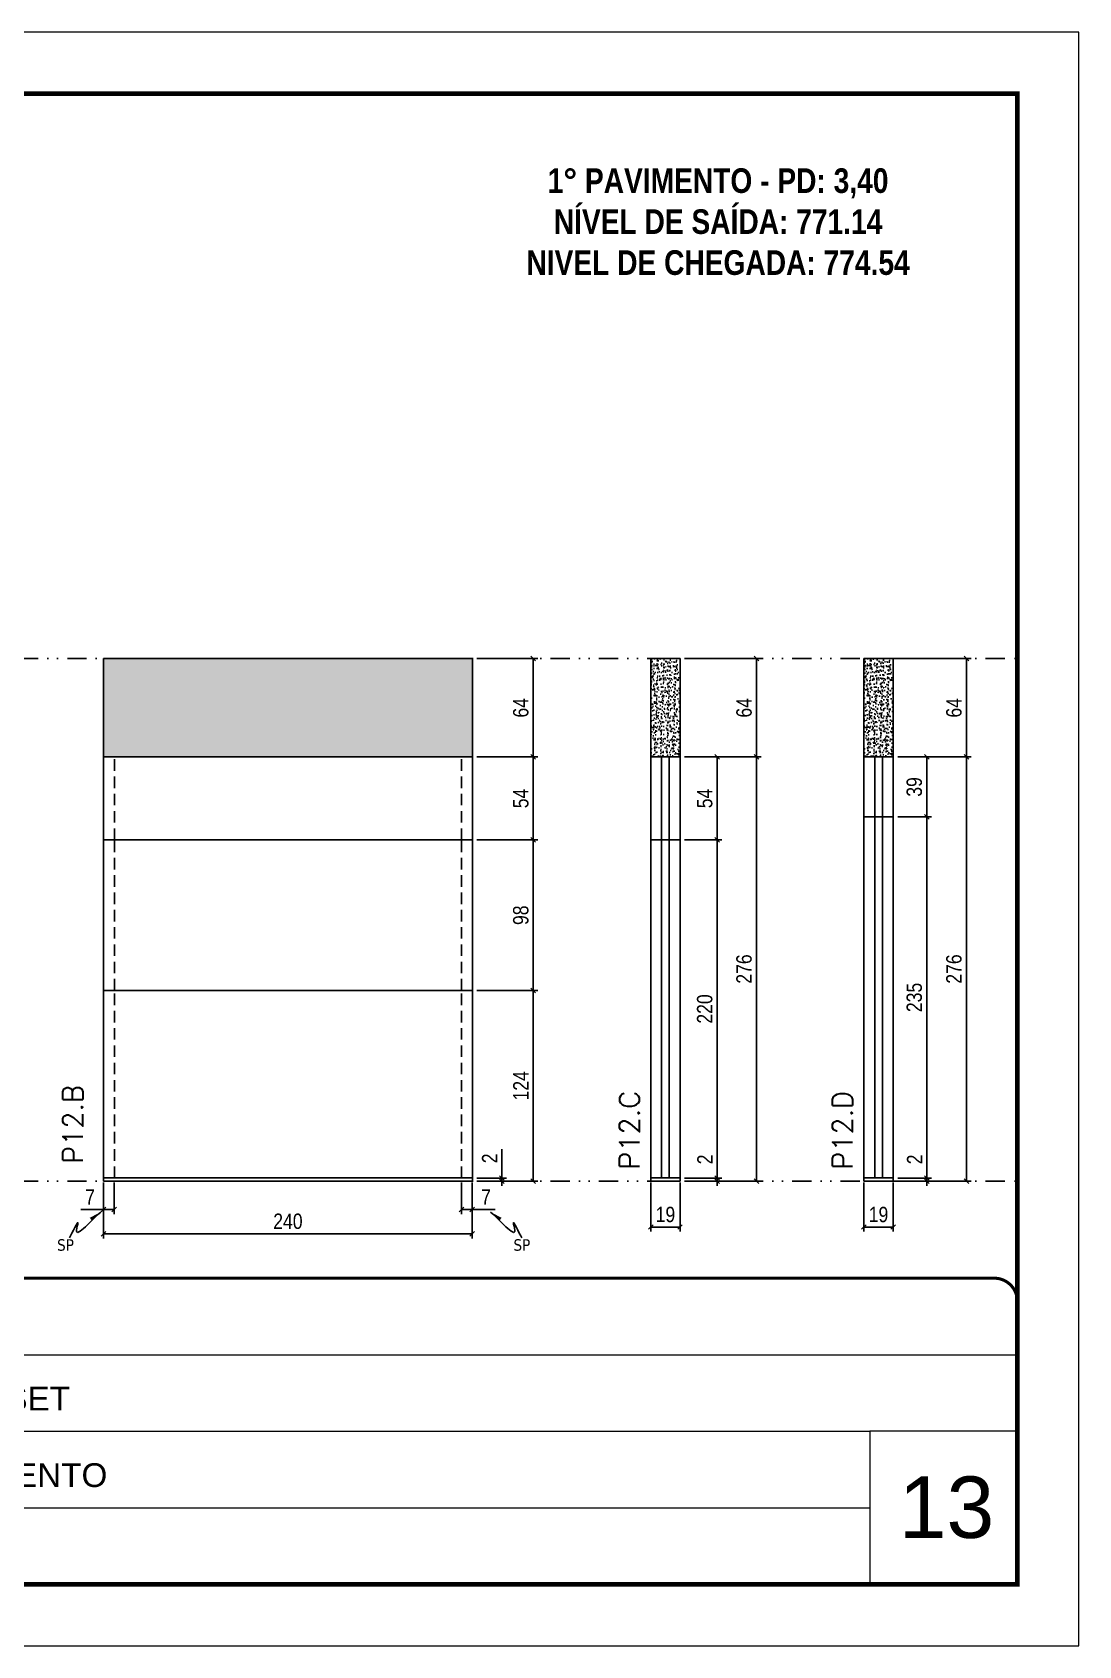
# Model space of a CAD drawing. Header units: millimetres. Extents: x 787 to 8287, y -592 to 17063.
# Drawn here: x 2229 to 2910, y 7448 to 8498 of the extents above; entities that cross this region are included whole.
import ezdxf

# ---------------------------------------------------------------- set-up
doc = ezdxf.new("R2010")
doc.units = ezdxf.units.MM
for name, pattern in [('CONTINUO', [0]), ('DASHED', [0.75, 0.5, -0.25]), ('DIVIDE2', [0.625, 0.25, -0.125, 0, -0.125, 0, -0.125]), ('HIDDEN', [0.375, 0.25, -0.125])]:
    doc.linetypes.add(name, pattern=pattern)
for name, color, linetype, lineweight in [('CARIMBO', 255, 'Continuous', 9), ('Folhas', 255, 'Continuous', 9), ('SARRAFO DE PRESSAO', 251, 'DASHED', 9), ('Texto Seção', 7, 'Continuous', 15)]:
    doc.layers.add(name, color=color, linetype=linetype, lineweight=lineweight)
for name, color, linetype in [('COTA', 241, 'Continuous'), ('NOMENCLATURA', 7, 'Continuous'), ('Nível', 160, 'Continuous'), ('Painéis', 200, 'Continuous'), ('SARR_2.2x7', 40, 'Continuous'), ('Sarrafo de Pressão', 42, 'HIDDEN'), ('texto', 7, 'Continuous')]:
    doc.layers.add(name, color=color, linetype=linetype)
doc.styles.add('ARIAL', font='arial.ttf')
doc.styles.add('COTA TECNICA', font='techl___.ttf', dxfattribs={"height": 10})
doc.styles.add('COTA TECNICA-50', font='techl___.ttf', dxfattribs={"height": 10})
doc.styles.add('REGUA-120', font='ROMANS.shx', dxfattribs={"height": 15})
doc.styles.add('ROMANC', font='techb___.ttf', dxfattribs={"height": 2.5})
doc.styles.get("Standard").update_dxf_attribs({"font": 'arial.ttf'})
doc.dimstyles.new('COTA PAINEL-50', dxfattribs={"dimtxt": 10, "dimasz": 3, "dimexe": 3, "dimexo": 3, "dimgap": 3, "dimtad": 1, "dimdec": 1, "dimzin": 12, "dimdsep": 46, "dimtxsty": 'COTA TECNICA-50', "dimblk1": 'OBLIQUE', "dimblk2": 'OBLIQUE', "dimsah": 1, "dimcen": 0.9, "dimclrd": 4, "dimclre": 4, "dimclrt": 240, "dimadec": 1, "dimazin": 3, "dimtfac": 1, "dimtdec": 1, "dimtmove": 0, "dimatfit": 3, "dimfxl": 0, "dimtolj": 1, "dimtzin": 12, "dimarcsym": 0})
doc.dimstyles.new('PAINEL', dxfattribs={"dimtxt": 10, "dimasz": 3, "dimexe": 3, "dimexo": 3, "dimgap": 3, "dimtad": 1, "dimdec": 1, "dimzin": 12, "dimdsep": 46, "dimtxsty": 'COTA TECNICA', "dimblk1": 'OBLIQUE', "dimblk2": 'OBLIQUE', "dimsah": 1, "dimcen": 0.9, "dimclrd": 4, "dimclre": 4, "dimclrt": 240, "dimadec": 1, "dimazin": 3, "dimtfac": 1, "dimtdec": 1, "dimtmove": 0, "dimatfit": 3, "dimfxl": 0, "dimtolj": 1, "dimtzin": 12, "dimarcsym": 0})
doc.dimstyles.get("Standard").update_dxf_attribs({"dimtxt": 0.18, "dimasz": 0.18, "dimexe": 0.18, "dimexo": 0.0625, "dimgap": 0.09, "dimtad": 0, "dimtih": 1, "dimtoh": 1, "dimdec": 4, "dimzin": 0, "dimdsep": 46, "dimtxsty": 'Standard', "dimcen": 0.09, "dimadec": 0, "dimazin": 0, "dimtfac": 1, "dimtdec": 4, "dimtofl": 0, "dimtmove": 0, "dimatfit": 3, "dimfxl": 0, "dimtolj": 1, "dimtzin": 0, "dimarcsym": 0})

# ---------------------------------------------------------------- blocks, each defined once
blk = doc.blocks.new('9999999999')
at = {"color": 30, "linetype": 'CONTINUO'}
for p, q in [((98564.6, 34379.6), (99584, 34379.6)), ((98564.6, 34329.8), (99488, 34329.8)), ((99584, 34329.8), (99488, 34329.8)), ((99488, 34329.8), (99488, 34230.2)), ((98564.6, 34280), (99488, 34280))]:
    blk.add_line(p, q, dxfattribs=at)
at = {"color": 30, "linetype": 'CONTINUO', "const_width": 2}
blk.add_lwpolyline([(99584, 34230.2), (99584, 34414.4, 0.414214), (99569, 34429.4), (98229, 34429.4, 0.414214), (98214, 34414.4), (98214, 34245.2, 0.414214), (98229, 34230.2), (99584, 34230.2)], format="xyb", dxfattribs=at)
at = {"layer": 'Folhas'}
blk.add_lwpolyline([(98139, 34190.2), (99624, 34190.2), (99624, 35240.2), (98139, 35240.2)], close=True, dxfattribs=at)
at = {"layer": 'Folhas', "color": 30, "const_width": 3}
blk.add_lwpolyline([(98214, 34230.2), (99584, 34230.2), (99584, 35200.2), (98214, 35200.2)], close=True, dxfattribs=at)
at = {"color": 7, "linetype": 'Continuous', "ltscale": 5, "style": 'ARIAL'}
for s, height, p in [('NIK SUNSET', 15.48, (98837.7, 34343.3)), ('1° PAVIMENTO', 15.483, (98837.7, 34293.5))]:
    blk.add_text(s, height=height, dxfattribs=at).set_placement(p)
blk = doc.blocks.new('_Oblique')
at = {"color": 0, "linetype": 'ByBlock', "lineweight": -2}
blk.add_line((-0.5, -0.5), (0.5, 0.5), dxfattribs=at)
blk = doc.blocks.new('*D1523')
at = {"layer": 'COTA', "color": 4, "lineweight": -2}
for p, q in [((2275.8, 7749.8), (2275.8, 7713.5)), ((2515.8, 7749.8), (2515.8, 7713.5)), ((2515.8, 7716.5), (2275.8, 7716.5))]:
    blk.add_line(p, q, dxfattribs=at)
at = {"layer": 'Defpoints', "color": 0}
for p in [(2275.8, 7752.8), (2515.8, 7752.8), (2275.8, 7716.5)]:
    blk.add_point(p, dxfattribs=at)
at = {"layer": 'COTA', "color": 4, "lineweight": -2, "xscale": 3, "yscale": 3, "zscale": 3, "rotation": 180}
blk.add_blockref('_Oblique', (2275.8, 7716.5), dxfattribs=at)
at = {"layer": 'COTA', "color": 4, "lineweight": -2, "xscale": 3, "yscale": 3, "zscale": 3}
blk.add_blockref('_Oblique', (2515.8, 7716.5), dxfattribs=at)
at = {"layer": 'COTA', "color": 240, "insert": (2395.8, 7724.6), "char_height": 10, "attachment_point": 5, "style": 'COTA TECNICA'}
blk.add_mtext('\\A1;240', dxfattribs=at)
blk = doc.blocks.new('*D1524')
at = {"layer": 'COTA', "color": 4, "lineweight": -2}
for p, q in [((2508.8, 7749.8), (2508.8, 7729.3)), ((2515.8, 7747.8), (2515.8, 7729.3)), ((2508.8, 7732.3), (2515.8, 7732.3)), ((2515.8, 7732.3), (2530.6, 7732.3))]:
    blk.add_line(p, q, dxfattribs=at)
at = {"layer": 'Defpoints', "color": 0}
for p in [(2508.8, 7752.8), (2515.8, 7750.8), (2515.8, 7732.3)]:
    blk.add_point(p, dxfattribs=at)
at = {"layer": 'COTA', "color": 4, "lineweight": -2, "xscale": 3, "yscale": 3, "zscale": 3, "rotation": 180}
blk.add_blockref('_Oblique', (2508.8, 7732.3), dxfattribs=at)
at = {"layer": 'COTA', "color": 4, "lineweight": -2, "xscale": 3, "yscale": 3, "zscale": 3}
blk.add_blockref('_Oblique', (2515.8, 7732.3), dxfattribs=at)
at = {"layer": 'COTA', "color": 240, "insert": (2524.7, 7740.4), "char_height": 10, "attachment_point": 5, "style": 'COTA TECNICA-50'}
blk.add_mtext('\\A1;7', dxfattribs=at)
blk = doc.blocks.new('*D1525')
at = {"layer": 'COTA', "color": 4, "lineweight": -2}
for p, q in [((2282.8, 7749.8), (2282.8, 7729.3)), ((2275.8, 7747.8), (2275.8, 7729.3)), ((2275.8, 7732.3), (2261.1, 7732.3)), ((2282.8, 7732.3), (2275.8, 7732.3))]:
    blk.add_line(p, q, dxfattribs=at)
at = {"layer": 'Defpoints', "color": 0}
for p in [(2275.8, 7750.8), (2282.8, 7752.8), (2275.8, 7732.3)]:
    blk.add_point(p, dxfattribs=at)
at = {"layer": 'COTA', "color": 4, "lineweight": -2, "xscale": 3, "yscale": 3, "zscale": 3, "rotation": 180}
blk.add_blockref('_Oblique', (2275.8, 7732.3), dxfattribs=at)
at = {"layer": 'COTA', "color": 4, "lineweight": -2, "xscale": 3, "yscale": 3, "zscale": 3}
blk.add_blockref('_Oblique', (2282.8, 7732.3), dxfattribs=at)
at = {"layer": 'COTA', "color": 240, "insert": (2267, 7740.4), "char_height": 10, "attachment_point": 5, "style": 'COTA TECNICA-50'}
blk.add_mtext('\\A1;7', dxfattribs=at)
blk = doc.blocks.new('*D1526')
at = {"layer": 'COTA', "color": 4, "linetype": 'ByBlock', "lineweight": -2}
for p, q in [((2518.8, 7874.8), (2558.5, 7874.8)), ((2555.5, 7750.8), (2555.5, 7874.8)), ((2518.8, 7750.8), (2558.5, 7750.8))]:
    blk.add_line(p, q, dxfattribs=at)
at = {"layer": 'Defpoints', "color": 0, "linetype": 'ByBlock'}
for p in [(2515.8, 7874.8), (2555.5, 7874.8), (2515.8, 7750.8)]:
    blk.add_point(p, dxfattribs=at)
at = {"layer": 'COTA', "color": 4, "linetype": 'ByBlock', "lineweight": -2, "xscale": 3, "yscale": 3, "zscale": 3}
for p, rotation in [((2555.5, 7874.8), 90), ((2555.5, 7750.8), 270)]:
    blk.add_blockref('_Oblique', p, dxfattribs=dict(at, rotation=rotation))
at = {"layer": 'COTA', "color": 240, "linetype": 'ByBlock', "insert": (2547.4, 7812.8), "char_height": 10, "attachment_point": 5, "rotation": 90, "style": 'COTA TECNICA'}
blk.add_mtext('\\A1;124', dxfattribs=at)
blk = doc.blocks.new('*D1527')
at = {"layer": 'COTA', "color": 4, "lineweight": -2}
for p, q in [((2535.1, 7752.8), (2535.1, 7771.6)), ((2518.8, 7752.8), (2538.1, 7752.8)), ((2518.8, 7750.8), (2538.1, 7750.8)), ((2535.1, 7750.8), (2535.1, 7752.8)), ((2535.1, 7750.8), (2535.1, 7747.8))]:
    blk.add_line(p, q, dxfattribs=at)
at = {"layer": 'Defpoints', "color": 0}
for p in [(2515.8, 7752.8), (2515.8, 7750.8), (2535.1, 7750.8)]:
    blk.add_point(p, dxfattribs=at)
at = {"layer": 'COTA', "color": 4, "lineweight": -2, "xscale": 3, "yscale": 3, "zscale": 3}
for p, rotation in [((2535.1, 7752.8), 270), ((2535.1, 7750.8), 90)]:
    blk.add_blockref('_Oblique', p, dxfattribs=dict(at, rotation=rotation))
at = {"layer": 'COTA', "color": 240, "insert": (2527.1, 7765.6), "char_height": 10, "attachment_point": 5, "rotation": 90, "style": 'COTA TECNICA-50'}
blk.add_mtext('\\A1;2', dxfattribs=at)
blk = doc.blocks.new('*D1528')
at = {"layer": 'COTA', "color": 4, "linetype": 'ByBlock', "lineweight": -2}
for p, q in [((2518.8, 7874.8), (2558.5, 7874.8)), ((2555.5, 7750.8), (2555.5, 7874.8)), ((2518.8, 7750.8), (2558.5, 7750.8))]:
    blk.add_line(p, q, dxfattribs=at)
at = {"layer": 'Defpoints', "color": 0, "linetype": 'ByBlock'}
for p in [(2515.8, 7874.8), (2555.5, 7874.8), (2515.8, 7750.8)]:
    blk.add_point(p, dxfattribs=at)
at = {"layer": 'COTA', "color": 4, "linetype": 'ByBlock', "lineweight": -2, "xscale": 3, "yscale": 3, "zscale": 3}
for p, rotation in [((2555.5, 7874.8), 90), ((2555.5, 7750.8), 270)]:
    blk.add_blockref('_Oblique', p, dxfattribs=dict(at, rotation=rotation))
at = {"layer": 'COTA', "color": 240, "linetype": 'ByBlock', "insert": (2547.4, 7812.8), "char_height": 10, "attachment_point": 5, "rotation": 90, "style": 'COTA TECNICA'}
blk.add_mtext('\\A1;124', dxfattribs=at)
blk = doc.blocks.new('*D1529')
at = {"layer": 'COTA', "color": 4, "lineweight": -2}
for p, q in [((2518.8, 7972.8), (2558.5, 7972.8)), ((2555.5, 7874.8), (2555.5, 7972.8)), ((2518.8, 7874.8), (2558.5, 7874.8))]:
    blk.add_line(p, q, dxfattribs=at)
at = {"layer": 'Defpoints', "color": 0}
for p in [(2515.8, 7972.8), (2555.5, 7972.8), (2515.8, 7874.8)]:
    blk.add_point(p, dxfattribs=at)
at = {"layer": 'COTA', "color": 4, "lineweight": -2, "xscale": 3, "yscale": 3, "zscale": 3}
for p, rotation in [((2555.5, 7972.8), 90), ((2555.5, 7874.8), 270)]:
    blk.add_blockref('_Oblique', p, dxfattribs=dict(at, rotation=rotation))
at = {"layer": 'COTA', "color": 240, "insert": (2547.4, 7923.8), "char_height": 10, "attachment_point": 5, "rotation": 90, "style": 'COTA TECNICA-50'}
blk.add_mtext('\\A1;98', dxfattribs=at)
blk = doc.blocks.new('*D1530')
at = {"layer": 'COTA', "color": 4, "lineweight": -2}
for p, q in [((2518.8, 8090.8), (2558.5, 8090.8)), ((2555.5, 8026.8), (2555.5, 8090.8)), ((2518.8, 8026.8), (2558.5, 8026.8))]:
    blk.add_line(p, q, dxfattribs=at)
at = {"layer": 'Defpoints', "color": 0}
for p in [(2515.8, 8090.8), (2555.5, 8090.8), (2515.8, 8026.8)]:
    blk.add_point(p, dxfattribs=at)
at = {"layer": 'COTA', "color": 4, "lineweight": -2, "xscale": 3, "yscale": 3, "zscale": 3}
for p, rotation in [((2555.5, 8090.8), 90), ((2555.5, 8026.8), 270)]:
    blk.add_blockref('_Oblique', p, dxfattribs=dict(at, rotation=rotation))
at = {"layer": 'COTA', "color": 240, "insert": (2547.4, 8058.8), "char_height": 10, "attachment_point": 5, "rotation": 90, "style": 'COTA TECNICA-50'}
blk.add_mtext('\\A1;64', dxfattribs=at)
blk = doc.blocks.new('*D1531')
at = {"layer": 'COTA', "color": 4, "lineweight": -2}
for p, q in [((2518.8, 8026.8), (2558.5, 8026.8)), ((2555.5, 8026.8), (2555.5, 7972.8)), ((2518.8, 7972.8), (2558.5, 7972.8))]:
    blk.add_line(p, q, dxfattribs=at)
at = {"layer": 'Defpoints', "color": 0}
for p in [(2515.8, 8026.8), (2515.8, 7972.8), (2555.5, 7972.8)]:
    blk.add_point(p, dxfattribs=at)
at = {"layer": 'COTA', "color": 4, "lineweight": -2, "xscale": 3, "yscale": 3, "zscale": 3}
for p, rotation in [((2555.5, 8026.8), 90), ((2555.5, 7972.8), 270)]:
    blk.add_blockref('_Oblique', p, dxfattribs=dict(at, rotation=rotation))
at = {"layer": 'COTA', "color": 240, "insert": (2547.4, 7999.8), "char_height": 10, "attachment_point": 5, "rotation": 90, "style": 'COTA TECNICA-50'}
blk.add_mtext('\\A1;54', dxfattribs=at)
blk = doc.blocks.new('*D1540')
at = {"layer": 'COTA', "color": 4, "lineweight": -2}
for p, q in [((2632, 7749.8), (2632, 7717.9)), ((2651, 7749.8), (2651, 7717.9)), ((2632, 7720.9), (2651, 7720.9))]:
    blk.add_line(p, q, dxfattribs=at)
at = {"layer": 'Defpoints', "color": 0}
for p in [(2632, 7752.8), (2651, 7752.8), (2651, 7720.9)]:
    blk.add_point(p, dxfattribs=at)
at = {"layer": 'COTA', "color": 4, "lineweight": -2, "xscale": 3, "yscale": 3, "zscale": 3, "rotation": 180}
blk.add_blockref('_Oblique', (2632, 7720.9), dxfattribs=at)
at = {"layer": 'COTA', "color": 4, "lineweight": -2, "xscale": 3, "yscale": 3, "zscale": 3}
blk.add_blockref('_Oblique', (2651, 7720.9), dxfattribs=at)
at = {"layer": 'COTA', "color": 240, "insert": (2641.5, 7729), "char_height": 10, "attachment_point": 5, "style": 'COTA TECNICA'}
blk.add_mtext('\\A1;19', dxfattribs=at)
blk = doc.blocks.new('*D1541')
at = {"layer": 'COTA', "color": 4, "lineweight": -2}
for p, q in [((2675.2, 7752.8), (2675.2, 7770.9)), ((2654, 7752.8), (2678.2, 7752.8)), ((2654, 7750.8), (2678.2, 7750.8)), ((2675.2, 7750.8), (2675.2, 7752.8)), ((2675.2, 7750.8), (2675.2, 7747.8))]:
    blk.add_line(p, q, dxfattribs=at)
at = {"layer": 'Defpoints', "color": 0}
for p in [(2651, 7752.8), (2651, 7750.8), (2675.2, 7752.8)]:
    blk.add_point(p, dxfattribs=at)
at = {"layer": 'COTA', "color": 4, "lineweight": -2, "xscale": 3, "yscale": 3, "zscale": 3}
for p, rotation in [((2675.2, 7752.8), 270), ((2675.2, 7750.8), 90)]:
    blk.add_blockref('_Oblique', p, dxfattribs=dict(at, rotation=rotation))
at = {"layer": 'COTA', "color": 240, "insert": (2667.2, 7764.9), "char_height": 10, "attachment_point": 5, "rotation": 90, "style": 'COTA TECNICA-50'}
blk.add_mtext('\\A1;2', dxfattribs=at)
blk = doc.blocks.new('*D1544')
at = {"layer": 'COTA', "color": 4, "linetype": 'ByBlock', "lineweight": -2}
for p, q in [((2654, 8090.8), (2703.8, 8090.8)), ((2700.8, 8090.8), (2700.8, 8026.8)), ((2654, 8026.8), (2703.8, 8026.8))]:
    blk.add_line(p, q, dxfattribs=at)
at = {"layer": 'Defpoints', "color": 0, "linetype": 'ByBlock'}
for p in [(2651, 8090.8), (2651, 8026.8), (2700.8, 8026.8)]:
    blk.add_point(p, dxfattribs=at)
at = {"layer": 'COTA', "color": 4, "linetype": 'ByBlock', "lineweight": -2, "xscale": 3, "yscale": 3, "zscale": 3}
for p, rotation in [((2700.8, 8090.8), 90), ((2700.8, 8026.8), 270)]:
    blk.add_blockref('_Oblique', p, dxfattribs=dict(at, rotation=rotation))
at = {"layer": 'COTA', "color": 240, "linetype": 'ByBlock', "insert": (2692.7, 8058.8), "char_height": 10, "attachment_point": 5, "rotation": 90, "style": 'COTA TECNICA'}
blk.add_mtext('\\A1;64', dxfattribs=at)
blk = doc.blocks.new('*D1545')
at = {"layer": 'COTA', "color": 4, "lineweight": -2}
for p, q in [((2654, 7972.8), (2678.2, 7972.8)), ((2675.2, 7752.8), (2675.2, 7972.8)), ((2654, 7752.8), (2678.2, 7752.8))]:
    blk.add_line(p, q, dxfattribs=at)
at = {"layer": 'Defpoints', "color": 0}
for p in [(2651, 7972.8), (2675.2, 7972.8), (2651, 7752.8)]:
    blk.add_point(p, dxfattribs=at)
at = {"layer": 'COTA', "color": 4, "lineweight": -2, "xscale": 3, "yscale": 3, "zscale": 3}
for p, rotation in [((2675.2, 7972.8), 90), ((2675.2, 7752.8), 270)]:
    blk.add_blockref('_Oblique', p, dxfattribs=dict(at, rotation=rotation))
at = {"layer": 'COTA', "color": 240, "insert": (2667.1, 7862.8), "char_height": 10, "attachment_point": 5, "rotation": 90, "style": 'COTA TECNICA-50'}
blk.add_mtext('\\A1;220', dxfattribs=at)
blk = doc.blocks.new('*D1542')
at = {"layer": 'COTA', "color": 4, "lineweight": -2}
for p, q in [((2654, 8026.8), (2678.2, 8026.8)), ((2675.2, 7972.8), (2675.2, 8026.8)), ((2654, 7972.8), (2678.2, 7972.8))]:
    blk.add_line(p, q, dxfattribs=at)
at = {"layer": 'Defpoints', "color": 0}
for p in [(2651, 8026.8), (2675.2, 8026.8), (2651, 7972.8)]:
    blk.add_point(p, dxfattribs=at)
at = {"layer": 'COTA', "color": 4, "lineweight": -2, "xscale": 3, "yscale": 3, "zscale": 3}
for p, rotation in [((2675.2, 8026.8), 90), ((2675.2, 7972.8), 270)]:
    blk.add_blockref('_Oblique', p, dxfattribs=dict(at, rotation=rotation))
at = {"layer": 'COTA', "color": 240, "insert": (2667.1, 7999.8), "char_height": 10, "attachment_point": 5, "rotation": 90, "style": 'COTA TECNICA-50'}
blk.add_mtext('\\A1;54', dxfattribs=at)
blk = doc.blocks.new('*D1520')
at = {"layer": 'COTA', "color": 4, "lineweight": -2}
for p, q in [((2770.7, 7749.8), (2770.7, 7717.9)), ((2789.7, 7749.8), (2789.7, 7717.9)), ((2770.7, 7720.9), (2789.7, 7720.9))]:
    blk.add_line(p, q, dxfattribs=at)
at = {"layer": 'Defpoints', "color": 0}
for p in [(2770.7, 7752.8), (2789.7, 7752.8), (2789.7, 7720.9)]:
    blk.add_point(p, dxfattribs=at)
at = {"layer": 'COTA', "color": 4, "lineweight": -2, "xscale": 3, "yscale": 3, "zscale": 3, "rotation": 180}
blk.add_blockref('_Oblique', (2770.7, 7720.9), dxfattribs=at)
at = {"layer": 'COTA', "color": 4, "lineweight": -2, "xscale": 3, "yscale": 3, "zscale": 3}
blk.add_blockref('_Oblique', (2789.7, 7720.9), dxfattribs=at)
at = {"layer": 'COTA', "color": 240, "insert": (2780.2, 7729), "char_height": 10, "attachment_point": 5, "style": 'COTA TECNICA'}
blk.add_mtext('\\A1;19', dxfattribs=at)
blk = doc.blocks.new('*D1521')
at = {"layer": 'COTA', "color": 4, "lineweight": -2}
for p, q in [((2811.7, 7752.8), (2811.7, 7770.9)), ((2792.7, 7752.8), (2814.7, 7752.8)), ((2792.7, 7750.8), (2814.7, 7750.8)), ((2811.7, 7750.8), (2811.7, 7752.8)), ((2811.7, 7750.8), (2811.7, 7747.8))]:
    blk.add_line(p, q, dxfattribs=at)
at = {"layer": 'Defpoints', "color": 0}
for p in [(2789.7, 7752.8), (2789.7, 7750.8), (2811.7, 7752.8)]:
    blk.add_point(p, dxfattribs=at)
at = {"layer": 'COTA', "color": 4, "lineweight": -2, "xscale": 3, "yscale": 3, "zscale": 3}
for p, rotation in [((2811.7, 7752.8), 270), ((2811.7, 7750.8), 90)]:
    blk.add_blockref('_Oblique', p, dxfattribs=dict(at, rotation=rotation))
at = {"layer": 'COTA', "color": 240, "insert": (2803.7, 7764.9), "char_height": 10, "attachment_point": 5, "rotation": 90, "style": 'COTA TECNICA-50'}
blk.add_mtext('\\A1;2', dxfattribs=at)
blk = doc.blocks.new('*D1550')
at = {"layer": 'COTA', "color": 4, "linetype": 'ByBlock', "lineweight": -2}
for p, q in [((2792.7, 8090.8), (2840.4, 8090.8)), ((2837.4, 8090.8), (2837.4, 8026.8)), ((2792.7, 8026.8), (2840.4, 8026.8))]:
    blk.add_line(p, q, dxfattribs=at)
at = {"layer": 'Defpoints', "color": 0, "linetype": 'ByBlock'}
for p in [(2789.7, 8090.8), (2789.7, 8026.8), (2837.4, 8026.8)]:
    blk.add_point(p, dxfattribs=at)
at = {"layer": 'COTA', "color": 4, "linetype": 'ByBlock', "lineweight": -2, "xscale": 3, "yscale": 3, "zscale": 3}
for p, rotation in [((2837.4, 8090.8), 90), ((2837.4, 8026.8), 270)]:
    blk.add_blockref('_Oblique', p, dxfattribs=dict(at, rotation=rotation))
at = {"layer": 'COTA', "color": 240, "linetype": 'ByBlock', "insert": (2829.3, 8058.8), "char_height": 10, "attachment_point": 5, "rotation": 90, "style": 'COTA TECNICA'}
blk.add_mtext('\\A1;64', dxfattribs=at)
blk = doc.blocks.new('*D1551')
at = {"layer": 'COTA', "color": 4, "lineweight": -2}
for p, q in [((2792.7, 7987.8), (2814.7, 7987.8)), ((2811.7, 7752.8), (2811.7, 7987.8)), ((2792.7, 7752.8), (2814.7, 7752.8))]:
    blk.add_line(p, q, dxfattribs=at)
at = {"layer": 'Defpoints', "color": 0}
for p in [(2789.7, 7987.8), (2811.7, 7987.8), (2789.7, 7752.8)]:
    blk.add_point(p, dxfattribs=at)
at = {"layer": 'COTA', "color": 4, "lineweight": -2, "xscale": 3, "yscale": 3, "zscale": 3}
for p, rotation in [((2811.7, 7987.8), 90), ((2811.7, 7752.8), 270)]:
    blk.add_blockref('_Oblique', p, dxfattribs=dict(at, rotation=rotation))
at = {"layer": 'COTA', "color": 240, "insert": (2803.5, 7870.3), "char_height": 10, "attachment_point": 5, "rotation": 90, "style": 'COTA TECNICA-50'}
blk.add_mtext('\\A1;235', dxfattribs=at)
blk = doc.blocks.new('*D1522')
at = {"layer": 'COTA', "color": 4, "lineweight": -2}
for p, q in [((2792.7, 8026.8), (2814.7, 8026.8)), ((2811.7, 7987.8), (2811.7, 8026.8)), ((2792.7, 7987.8), (2814.7, 7987.8))]:
    blk.add_line(p, q, dxfattribs=at)
at = {"layer": 'Defpoints', "color": 0}
for p in [(2789.7, 8026.8), (2811.7, 8026.8), (2789.7, 7987.8)]:
    blk.add_point(p, dxfattribs=at)
at = {"layer": 'COTA', "color": 4, "lineweight": -2, "xscale": 3, "yscale": 3, "zscale": 3}
for p, rotation in [((2811.7, 8026.8), 90), ((2811.7, 7987.8), 270)]:
    blk.add_blockref('_Oblique', p, dxfattribs=dict(at, rotation=rotation))
at = {"layer": 'COTA', "color": 240, "insert": (2803.5, 8007.3), "char_height": 10, "attachment_point": 5, "rotation": 90, "style": 'COTA TECNICA-50'}
blk.add_mtext('\\A1;39', dxfattribs=at)
blk = doc.blocks.new('*D3321')
at = {"layer": 'Defpoints', "color": 0}
for p in [(2651, 8026.8), (2651, 7750.8), (2700.8, 7750.8)]:
    blk.add_point(p, dxfattribs=at)
at = {"layer": 'Painéis', "color": 4, "lineweight": -2}
for p, q in [((2654, 8026.8), (2703.8, 8026.8)), ((2700.8, 8026.8), (2700.8, 7750.8)), ((2654, 7750.8), (2703.8, 7750.8))]:
    blk.add_line(p, q, dxfattribs=at)
at = {"layer": 'Painéis', "color": 4, "lineweight": -2, "xscale": 3, "yscale": 3, "zscale": 3}
for p, rotation in [((2700.8, 8026.8), 90), ((2700.8, 7750.8), 270)]:
    blk.add_blockref('_Oblique', p, dxfattribs=dict(at, rotation=rotation))
at = {"layer": 'Painéis', "color": 240, "insert": (2692.7, 7888.8), "char_height": 10, "attachment_point": 5, "rotation": 90, "style": 'COTA TECNICA'}
blk.add_mtext('\\A1;276', dxfattribs=at)
blk = doc.blocks.new('*D3322')
at = {"layer": 'Defpoints', "color": 0}
for p in [(2789.7, 8026.8), (2789.7, 7750.8), (2837.4, 7750.8)]:
    blk.add_point(p, dxfattribs=at)
at = {"layer": 'Painéis', "color": 4, "lineweight": -2}
for p, q in [((2792.7, 8026.8), (2840.4, 8026.8)), ((2837.4, 8026.8), (2837.4, 7750.8)), ((2792.7, 7750.8), (2840.4, 7750.8))]:
    blk.add_line(p, q, dxfattribs=at)
at = {"layer": 'Painéis', "color": 4, "lineweight": -2, "xscale": 3, "yscale": 3, "zscale": 3}
for p, rotation in [((2837.4, 8026.8), 90), ((2837.4, 7750.8), 270)]:
    blk.add_blockref('_Oblique', p, dxfattribs=dict(at, rotation=rotation))
at = {"layer": 'Painéis', "color": 240, "insert": (2829.3, 7888.8), "char_height": 10, "attachment_point": 5, "rotation": 90, "style": 'COTA TECNICA'}
blk.add_mtext('\\A1;276', dxfattribs=at)

msp = doc.modelspace()

# ---------------------------------------------------------------- hatches: boundary and pattern name
at = {"layer": 'COTA', "linetype": 'ByBlock'}
h = msp.add_hatch(dxfattribs=at)
h.set_pattern_fill('AR-CONC', color=256, scale=0.03)
h.set_pattern_definition([(50, (-6125.2564, 3978.8357), (5.46554, -0.4781726), [0.5715, -6.2865]), (355, (-6125.2564, 3978.8357), (-1.0573026, 5.7317054), [0.4572, -5.0292175]), (100.451445, (-6124.801, 3978.796), (4.4082374, 5.2535326), [0.4857003, -5.3427073]), (46.1842, (-6125.2564, 3980.36), (8.132371, -1.26127), [0.85725, -9.42975]), (96.63556, (-6124.579, 3980.2546), (7.122124, 7.422784), [0.728551, -8.014068]), (351.18415, (-6125.256, 3980.36), (7.122124, 7.422784), [0.685799, -7.543792]), (21, (-6124.4944, 3979.9787), (4.5484317, -3.067956), [0.5715, -6.2865]), (326, (-6124.4944, 3979.9787), (1.854061, 5.525639), [0.4572, -5.0292]), (71.451445, (-6124.1154, 3979.723), (6.4024926, 2.457683), [0.4857003, -5.342698]), (37.5, (-6125.2564, 3978.8357), (0.0926581, 2.53665117), [0, -4.96824, 0, -5.1054, 0, -5.04825]), (7.5, (-6125.2564, 3978.8357), (2.0045899, 3.00541724), [0, -2.91084, 0, -4.85394, 0, -1.92405]), (327.5, (-6126.9557, 3978.8357), (4.06771786, -0.1718623), [0, -1.905, 0, -5.9436, 0, -7.8867]), (317.5, (-6127.7177, 3978.8357), (4.4438754, 0.7627947), [0, -2.4765, 0, -3.94716, 0, -5.6007])])
h.paths.add_polyline_path([(2275.83, 8090.83), (2275.83, 8026.83), (2515.83, 8026.83), (2515.83, 8090.83)])
h = msp.add_hatch(dxfattribs=at)
h.set_pattern_fill('AR-CONC', color=256, scale=0.03)
h.set_pattern_definition([(50, (-6457.1197, 3978.8357), (5.46554, -0.4781726), [0.5715, -6.2865]), (355, (-6457.12, 3978.8357), (-1.0573026, 5.7317054), [0.4572, -5.0292175]), (100.451445, (-6456.6643, 3978.796), (4.4082374, 5.2535326), [0.4857003, -5.3427073]), (46.1842, (-6457.12, 3980.36), (8.132371, -1.26127), [0.85725, -9.42975]), (96.63556, (-6456.442, 3980.2546), (7.122124, 7.422784), [0.728551, -8.014068]), (351.18415, (-6457.12, 3980.36), (7.122124, 7.422784), [0.685799, -7.543792]), (21, (-6456.3577, 3979.9787), (4.5484317, -3.067956), [0.5715, -6.2865]), (326, (-6456.358, 3979.9787), (1.854061, 5.525639), [0.4572, -5.0292]), (71.451445, (-6455.9787, 3979.723), (6.4024926, 2.457683), [0.4857003, -5.342698]), (37.5, (-6457.1197, 3978.8357), (0.0926581, 2.53665117), [0, -4.96824, 0, -5.1054, 0, -5.04825]), (7.5, (-6457.1197, 3978.8357), (2.0045899, 3.00541724), [0, -2.91084, 0, -4.85394, 0, -1.92405]), (327.5, (-6458.819, 3978.8357), (4.06771786, -0.1718623), [0, -1.905, 0, -5.9436, 0, -7.8867]), (317.5, (-6459.581, 3978.8357), (4.4438754, 0.7627947), [0, -2.4765, 0, -3.94716, 0, -5.6007])])
h.paths.add_polyline_path([(2651, 8090.83), (2632, 8090.83), (2632, 8026.8), (2651, 8026.8)])
h = msp.add_hatch(dxfattribs=at)
h.set_pattern_fill('AR-CONC', color=256, scale=0.03)
h.set_pattern_definition([(50, (-6318.404, 3978.8357), (5.46554, -0.4781726), [0.5715, -6.2865]), (355, (-6318.404, 3978.8357), (-1.0573026, 5.7317054), [0.4572, -5.0292175]), (100.451445, (-6317.9485, 3978.796), (4.4082374, 5.2535326), [0.4857003, -5.3427073]), (46.1842, (-6318.404, 3980.36), (8.132371, -1.26127), [0.85725, -9.42975]), (96.63556, (-6317.726, 3980.2546), (7.122124, 7.422784), [0.728551, -8.014068]), (351.18415, (-6318.404, 3980.36), (7.122124, 7.422784), [0.685799, -7.543792]), (21, (-6317.642, 3979.9787), (4.5484317, -3.067956), [0.5715, -6.2865]), (326, (-6317.642, 3979.9787), (1.854061, 5.525639), [0.4572, -5.0292]), (71.451445, (-6317.263, 3979.723), (6.4024926, 2.457683), [0.4857003, -5.342698]), (37.5, (-6318.404, 3978.8357), (0.0926581, 2.53665117), [0, -4.96824, 0, -5.1054, 0, -5.04825]), (7.5, (-6318.404, 3978.8357), (2.0045899, 3.00541724), [0, -2.91084, 0, -4.85394, 0, -1.92405]), (327.5, (-6320.1032, 3978.8357), (4.06771786, -0.1718623), [0, -1.905, 0, -5.9436, 0, -7.8867]), (317.5, (-6320.865, 3978.8357), (4.4438754, 0.7627947), [0, -2.4765, 0, -3.94716, 0, -5.6007])])
h.paths.add_polyline_path([(2789.72, 8090.83), (2770.72, 8090.83), (2770.72, 8026.8), (2789.72, 8026.8)])

# ---------------------------------------------------------------- linework, layer by layer
for p, q in [((2275.83, 8090.83), (2275.83, 8090.83)), ((2275.83, 8026.83), (2275.83, 8090.83)), ((2275.83, 8090.83), (2515.83, 8090.83)), ((2515.83, 8026.83), (2515.83, 8090.83))]:
    msp.add_line(p, q, dxfattribs=at)
for points in [[(2632, 8026.8), (2651, 8026.8), (2651, 8090.83), (2632, 8090.83)], [(2770.72, 8026.8), (2789.72, 8026.8), (2789.72, 8090.83), (2770.72, 8090.83)]]:
    msp.add_lwpolyline(points, close=True, dxfattribs=at)
at = {"layer": 'Nível', "color": 4, "linetype": 'DIVIDE2', "ltscale": 50}
for p, q in [((1811.97, 8090.83), (2870.5, 8090.83)), ((1811.97, 7750.83), (2870.5, 7750.83))]:
    msp.add_line(p, q, dxfattribs=at)
at = {"layer": 'Painéis'}
for p, q in [((2377.83, 8026.83), (2275.83, 8026.83)), ((2632, 8026.8), (2632, 7752.83)), ((2632, 8026.8), (2651, 8026.8)), ((2651, 8026.8), (2632, 8026.8)), ((2651, 8026.8), (2651, 7752.83)), ((2770.72, 8026.8), (2770.72, 7752.83)), ((2770.72, 8026.8), (2789.72, 8026.8)), ((2789.72, 8026.8), (2770.72, 8026.8)), ((2789.72, 8026.8), (2789.72, 7752.83)), ((2770.72, 7987.83), (2789.72, 7987.83)), ((2632, 7972.83), (2651, 7972.83)), ((2632, 7752.83), (2651, 7752.83)), ((2632, 7752.83), (2651, 7752.83)), ((2632, 7750.83), (2632, 7752.83)), ((2651, 7750.83), (2632, 7750.83)), ((2651, 7752.83), (2651, 7750.83)), ((2770.72, 7752.83), (2789.72, 7752.83)), ((2770.72, 7752.83), (2789.72, 7752.83)), ((2770.72, 7750.83), (2770.72, 7752.83)), ((2789.72, 7750.83), (2770.72, 7750.83)), ((2789.72, 7752.83), (2789.72, 7750.83))]:
    msp.add_line(p, q, dxfattribs=at)
for points in [[(2515.83, 8026.83), (2275.83, 8026.83), (2275.83, 7972.83), (2515.83, 7972.83)], [(2275.83, 7972.83), (2515.83, 7972.83), (2515.83, 7874.83), (2275.83, 7874.83)], [(2275.83, 7874.83), (2515.83, 7874.83), (2515.83, 7752.83), (2275.83, 7752.83)], [(2275.83, 7750.83), (2515.83, 7750.83), (2515.83, 7752.83), (2275.83, 7752.83)]]:
    msp.add_lwpolyline(points, close=True, dxfattribs=at)
at = {"layer": 'SARR_2.2x7'}
for p, q in [((2639, 7752.83), (2639, 8026.8)), ((2644, 8026.8), (2644, 7752.83)), ((2777.72, 7752.83), (2777.72, 8026.8)), ((2782.72, 8026.8), (2782.72, 7752.83))]:
    msp.add_line(p, q, dxfattribs=at)
at = {"layer": 'Sarrafo de Pressão', "ltscale": 30}
for p, q in [((2282.83, 7972.83), (2282.83, 8026.83)), ((2508.83, 7972.83), (2508.83, 8026.83)), ((2282.83, 7874.83), (2282.83, 7972.83)), ((2508.83, 7874.83), (2508.83, 7972.83)), ((2282.83, 7752.83), (2282.83, 7874.83)), ((2508.83, 7752.83), (2508.83, 7874.83))]:
    msp.add_line(p, q, dxfattribs=at)

# ---------------------------------------------------------------- block references
at = {"layer": 'SARRAFO DE PRESSAO', "color": 6, "linetype": 'ByBlock'}
msp.add_blockref('9999999999', (-96713.48, -26741.79), dxfattribs=at)

# ---------------------------------------------------------------- texts
at = {"layer": 'CARIMBO', "style": 'ARIAL'}
msp.add_text('13', height=40, dxfattribs=at).set_placement((2793.36, 7518.56))
at = {"layer": 'NOMENCLATURA', "color": 2, "insert": (2675.77, 8436.55), "char_height": 16, "attachment_point": 2, "style": 'ROMANC'}
msp.add_mtext_dynamic_manual_height_columns('\\P1° PAVIMENTO - PD: 3,40\\PNÍVEL DE SAÍDA: 771.14\\PNIVEL DE CHEGADA: 774.54', width=328.3607, gutter_width=1, heights=[0], dxfattribs=at)
at = {"layer": 'texto', "color": 0, "char_height": 7.5, "attachment_point": 5}
for insert in [(2251.05, 7709.15), (2548.08, 7709.15)]:
    msp.add_mtext('{\\fTahoma|b0|i0|c0|p34;\\C4;SP}', dxfattribs=dict(at, insert=insert))
at = {"layer": 'Texto Seção', "char_height": 13, "width": 285.3299, "attachment_point": 7, "rotation": 90, "style": 'REGUA-120'}
for s, insert in [('P12.B', (2262.36, 7762.08)), ('P12.C', (2624.57, 7758.24)), ('P12.D', (2763.28, 7758.24))]:
    msp.add_mtext(s, dxfattribs=dict(at, insert=insert))

# ---------------------------------------------------------------- dimensions: what is measured, and where the dimension line sits
at = {"layer": 'COTA'}
for base, p1, p2, angle, picture, middle in [((2555.47, 8090.83), (2515.83, 8026.83), (2515.83, 8090.83), 90, '*D1530', (2547.37, 8058.83)), ((2555.47, 7972.83), (2515.83, 8026.83), (2515.83, 7972.83), 90, '*D1531', (2547.36, 7999.83)), ((2675.22, 8026.8), (2651, 7972.83), (2651, 8026.8), 90, '*D1542', (2667.11, 7999.82)), ((2811.74, 8026.8), (2789.72, 7987.83), (2789.72, 8026.8), 90, '*D1522', (2803.49, 8007.32)), ((2811.74, 7987.83), (2789.72, 7752.83), (2789.72, 7987.83), 90, '*D1551', (2803.52, 7870.33)), ((2555.47, 7972.83), (2515.83, 7874.83), (2515.83, 7972.83), 90, '*D1529', (2547.37, 7923.83)), ((2675.22, 7972.83), (2651, 7752.83), (2651, 7972.83), 90, '*D1545', (2667.12, 7862.83)), ((2275.83, 7732.32), (2282.83, 7752.83), (2275.83, 7750.83), 180, '*D1525', (2266.97, 7740.39))]:
    dim = msp.add_linear_dim(base=base, p1=p1, p2=p2, angle=angle, dimstyle='COTA PAINEL-50', dxfattribs=at)
    dim.commit()
    dim.dimension.update_dxf_attribs({"geometry": picture, "text_midpoint": middle})
at = {"layer": 'COTA', "linetype": 'ByBlock'}
for base, p1, p2, picture, middle in [((2700.83, 8026.8), (2651, 8090.83), (2651, 8026.8), '*D1544', (2692.73, 8058.82)), ((2837.4, 8026.8), (2789.72, 8090.83), (2789.72, 8026.8), '*D1550', (2829.29, 8058.82))]:
    dim = msp.add_linear_dim(base=base, p1=p1, p2=p2, angle=90, dimstyle='PAINEL', dxfattribs=at)
    dim.commit()
    dim.dimension.update_dxf_attribs({"geometry": picture, "text_midpoint": middle})
for picture in ['*D1526', '*D1528']:
    dim = msp.add_aligned_dim(p1=(2515.83, 7750.83), p2=(2515.83, 7874.83), distance=-39.64, dimstyle='PAINEL', dxfattribs=at)
    dim.commit()
    dim.dimension.update_dxf_attribs({"geometry": picture, "text_midpoint": (2547.4, 7812.83)})
at = {"layer": 'COTA'}
for base, p1, p2, picture, middle in [((2535.09, 7750.83), (2515.83, 7752.83), (2515.83, 7750.83), '*D1527', (2535.09, 7765.57)), ((2675.22, 7752.83), (2651, 7750.83), (2651, 7752.83), '*D1541', (2675.22, 7764.88)), ((2811.74, 7752.83), (2789.72, 7750.83), (2789.72, 7752.83), '*D1521', (2811.74, 7764.88))]:
    dim = msp.add_linear_dim(base=base, p1=p1, p2=p2, angle=90, dimstyle='COTA PAINEL-50', dxfattribs=at)
    dim.commit()
    dim.dimension.update_dxf_attribs({"geometry": picture, "text_midpoint": middle, "dimtype": 160})
dim = msp.add_linear_dim(base=(2275.83, 7716.47), p1=(2515.83, 7752.83), p2=(2275.83, 7752.83), angle=180, dimstyle='PAINEL', override={"dimarcsym": 2}, dxfattribs=at)
dim.commit()
dim.dimension.update_dxf_attribs({"geometry": '*D1523', "text_midpoint": (2395.83, 7724.57)})
dim = msp.add_linear_dim(base=(2515.83, 7732.32), p1=(2508.83, 7752.83), p2=(2515.83, 7750.83), dimstyle='COTA PAINEL-50', dxfattribs=at)
dim.commit()
dim.dimension.update_dxf_attribs({"geometry": '*D1524', "text_midpoint": (2524.7, 7740.39)})
for base, p1, p2, picture, middle in [((2651, 7720.93), (2632, 7752.83), (2651, 7752.83), '*D1540', (2641.5, 7729.02)), ((2789.72, 7720.93), (2770.72, 7752.83), (2789.72, 7752.83), '*D1520', (2780.22, 7729.02))]:
    dim = msp.add_linear_dim(base=base, p1=p1, p2=p2, dimstyle='PAINEL', override={"dimarcsym": 2}, dxfattribs=at)
    dim.commit()
    dim.dimension.update_dxf_attribs({"geometry": picture, "text_midpoint": middle})
at = {"layer": 'Painéis'}
for base, p1, p2, picture, middle in [((2700.83, 7750.83), (2651, 8026.8), (2651, 7750.83), '*D3321', (2692.73, 7888.82)), ((2837.4, 7750.83), (2789.72, 8026.8), (2789.72, 7750.83), '*D3322', (2829.29, 7888.82))]:
    dim = msp.add_linear_dim(base=base, p1=p1, p2=p2, angle=90, dimstyle='PAINEL', dxfattribs=at)
    dim.commit()
    dim.dimension.update_dxf_attribs({"geometry": picture, "text_midpoint": middle})

# ---------------------------------------------------------------- leaders
at = {"layer": 'COTA', "path_type": 1}
for points in [[(2274, 7730.65), (2258.22, 7718.81), (2259.14, 7723.62), (2253.59, 7713.84)], [(2527.66, 7730.65), (2543.45, 7718.81), (2542.52, 7723.62), (2548.07, 7713.84)]]:
    msp.add_leader(points, dimstyle='Standard', override={"dimasz": 8}, dxfattribs=at)

doc.saveas('drawing.dxf')
